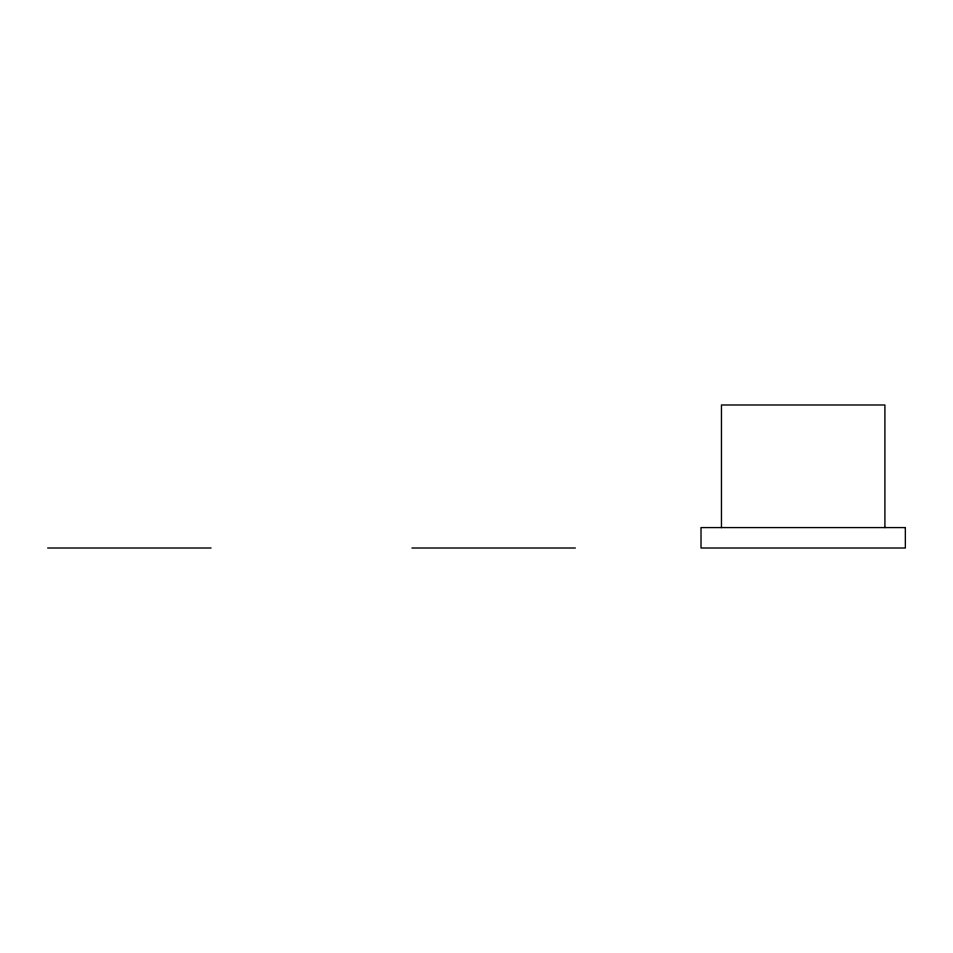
<?xml version="1.0" encoding="UTF-8"?>
<svg xmlns="http://www.w3.org/2000/svg" width="953" height="953" viewBox="0 0 953 953"><rect width="100%" height="100%" fill="white"/><g stroke="black" fill="none" stroke-linecap="round" stroke-linejoin="round"><path stroke-width="1.43" d="M47.65 548.011L211.101 548.011M411.91 548.011L575.362 548.011M884.908 527.581L884.908 404.989L721.457 404.989L721.457 527.581M905.35 527.581L701.015 527.581L701.015 548.011L905.35 548.011L905.35 527.581"/></g></svg>
